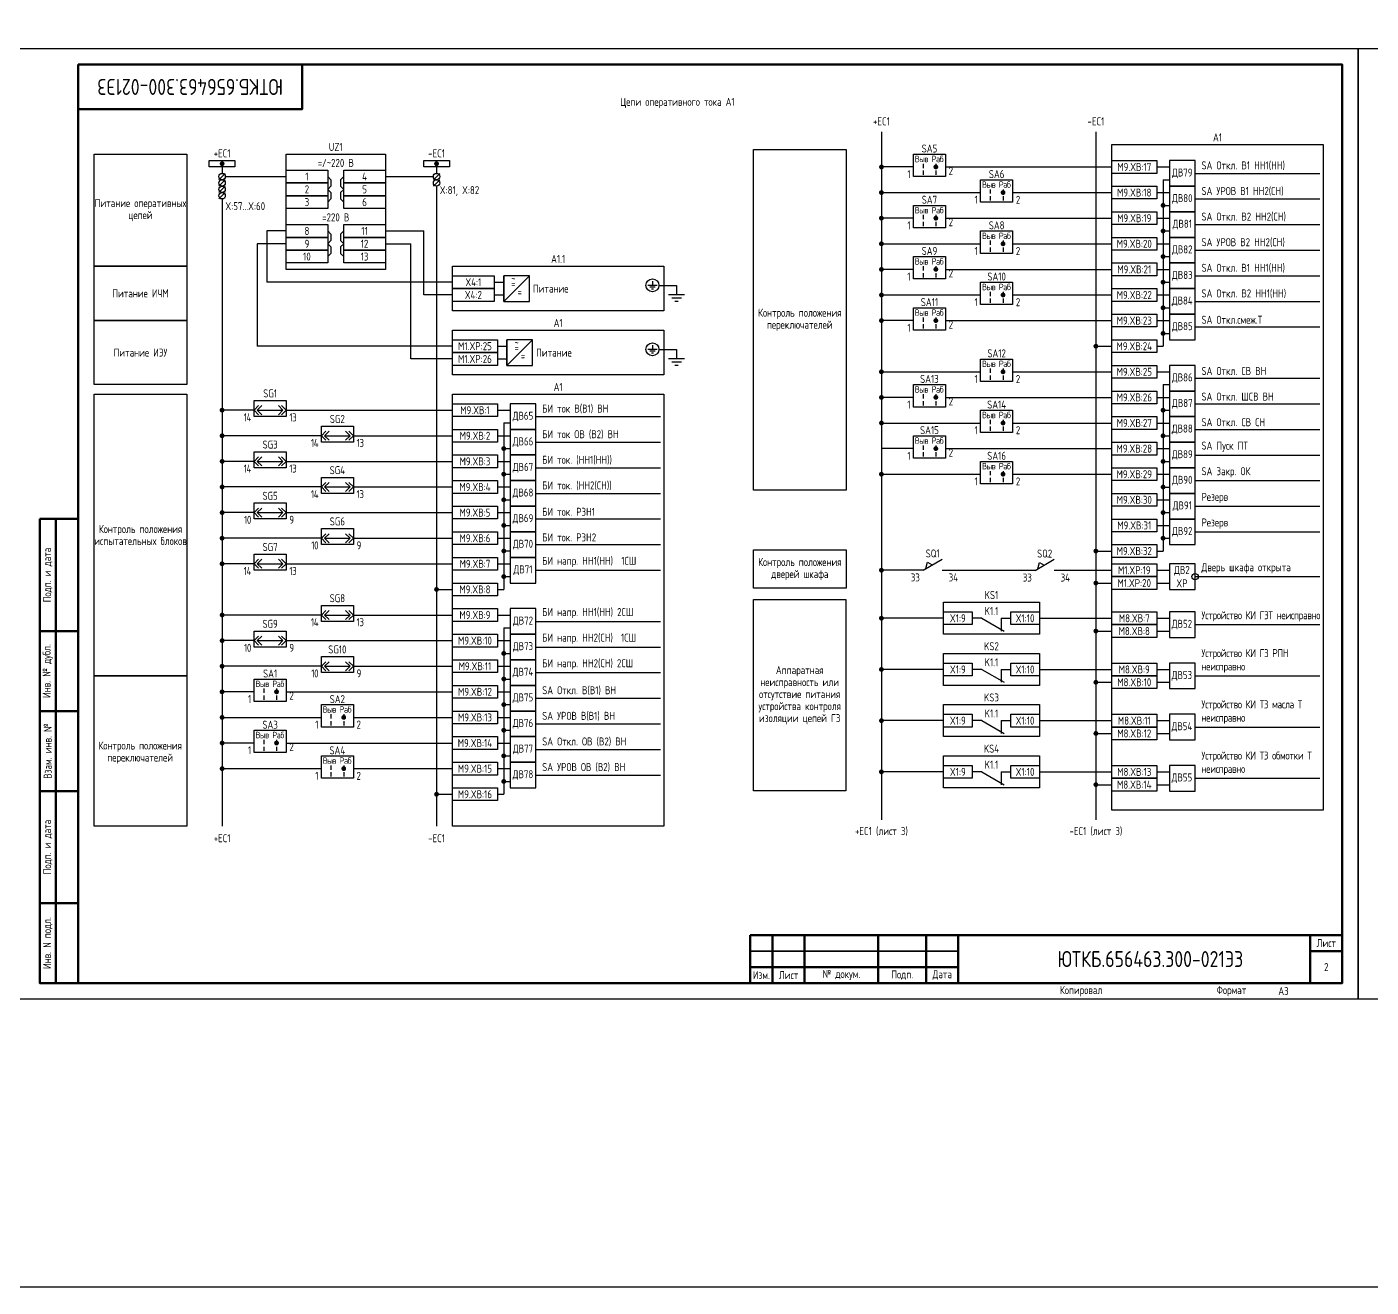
# Model space of a CAD drawing. Header units: millimetres. Extents: x -1117 to 4405, y -90 to 586.
# Drawn here: x 424 to 844, y -90 to 303.8 of the extents above; entities that cross this region are included whole.
import ezdxf

# ---------------------------------------------------------------- set-up
doc = ezdxf.new("R2010")
doc.units = ezdxf.units.MM
doc.styles.add('Gost_type_A', font='GOST_0.TTF')

# ---------------------------------------------------------------- blocks, each defined once
blk = doc.blocks.new('POINT')
at = {"const_width": 0.75}
blk.add_lwpolyline([(-0.375, 0, 1), (0.375, 0, 1)], format="xyb", close=True, dxfattribs=at)
blk = doc.blocks.new('Формат_А3')
blk.add_lwpolyline([(-420, 297), (0, 297), (0, 0), (-420, 0)], close=True)
at = {"lineweight": 50}
blk.add_lwpolyline([(-400, 292), (-5, 292), (-5, 5), (-400, 5)], close=True, dxfattribs=at)
blk = doc.blocks.new('Шинка')
blk.add_lwpolyline([(-4, 1), (4, 1), (4, -1), (-4, -1)], close=True)
blk.add_blockref('POINT', (0, 0))
blk = doc.blocks.new('БИ_разъем')
for p, q in [((0, 0), (1.41, 1.41)), ((0, 0), (1.41, 1.41)), ((0, 0), (1.41, -1.41)), ((0, 0), (1.41, -1.41)), ((1, 0), (2.41, 1.41)), ((1, 0), (2.41, -1.41)), ((1, 0), (9, 0)), ((9, 0), (7.59, 1.41)), ((9, 0), (7.59, -1.41)), ((10, 0), (8.59, 1.41)), ((10, 0), (8.59, 1.41)), ((10, 0), (8.59, -1.41)), ((10, 0), (8.59, -1.41))]:
    blk.add_line(p, q)
blk = doc.blocks.new('Переключатель_положение')
for p, q in [((2, 1), (2, -0.34)), ((2, -1.14), (2, -2.49))]:
    blk.add_line(p, q)
blk = doc.blocks.new('Штамп угловой верхний')
at = {"lineweight": 50}
blk.add_lwpolyline([(0, 0), (70, 0), (70, -14), (0, -14)], close=True, dxfattribs=at)
blk = doc.blocks.new('Штамп левый нижний')
at = {"lineweight": 50}
for points in [[(-12, 145), (-7, 145), (-7, 110), (-12, 110)], [(-7, 145), (0, 145), (0, 110), (-7, 110)], [(-12, 110), (-7, 110), (-7, 85), (-12, 85)], [(-7, 110), (0, 110), (0, 85), (-7, 85)], [(-12, 85), (-7, 85), (-7, 60), (-12, 60)], [(-7, 85), (0, 85), (0, 60), (-7, 60)], [(-12, 60), (-7, 60), (-7, 25), (-12, 25)], [(-7, 60), (0, 60), (0, 25), (-7, 25)], [(-12, 25), (-7, 25), (-7, 0), (-12, 0)], [(-7, 25), (0, 25), (0, 0), (-7, 0)]]:
    blk.add_lwpolyline(points, close=True, dxfattribs=at)
at = {"char_height": 2.5, "attachment_point": 5, "rotation": 90, "style": 'Gost_type_A'}
for s, insert, width in [('Подп. и дата', (-9.5, 127.5), 35), ('Инв. № дубл.', (-9.5, 97.5), 25), ('Взам. инв. №', (-9.5, 72.5), 25), ('Подп. и дата', (-9.5, 42.5), 35), ('Инв. N подл.', (-9.5, 12.5), 25)]:
    blk.add_mtext(s, dxfattribs=dict(at, insert=insert, width=width))
blk = doc.blocks.new('Штамп малый нижний')
at = {"lineweight": 50}
for points in [[(-185, 15), (-178, 15), (-178, 5), (-185, 5)], [(-178, 15), (-168, 15), (-168, 5), (-178, 5)], [(-168, 15), (-145, 15), (-145, 5), (-168, 5)], [(-145, 15), (-130, 15), (-130, 5), (-145, 5)], [(-130, 15), (-120, 15), (-120, 5), (-130, 5)], [(-120, 15), (-10, 15), (-10, 0), (-120, 0)], [(-10, 15), (0, 15), (0, 10), (-10, 10)], [(-10, 10), (0, 10), (0, 0), (-10, 0)], [(-185, 5), (-178, 5), (-178, 0), (-185, 0)], [(-178, 5), (-168, 5), (-168, 0), (-178, 0)], [(-168, 5), (-145, 5), (-145, 0), (-168, 0)], [(-145, 5), (-130, 5), (-130, 0), (-145, 0)], [(-130, 5), (-120, 5), (-120, 0), (-130, 0)]]:
    blk.add_lwpolyline(points, close=True, dxfattribs=at)
for points in [[(-185, 15), (-178, 15), (-178, 10), (-185, 10)], [(-178, 15), (-168, 15), (-168, 10), (-178, 10)], [(-168, 15), (-145, 15), (-145, 10), (-168, 10)], [(-145, 15), (-130, 15), (-130, 10), (-145, 10)], [(-130, 15), (-120, 15), (-120, 10), (-130, 10)], [(-185, 10), (-178, 10), (-178, 5), (-185, 5)], [(-178, 10), (-168, 10), (-168, 5), (-178, 5)], [(-168, 10), (-145, 10), (-145, 5), (-168, 5)], [(-145, 10), (-130, 10), (-130, 5), (-145, 5)], [(-130, 10), (-120, 10), (-120, 5), (-130, 5)]]:
    blk.add_lwpolyline(points, close=True)
at = {"char_height": 2.5, "style": 'Gost_type_A'}
for s, insert, width, attachment_point in [('Лист', (-5, 12.5), 10, 5), ('Изм.', (-181.5, 2.5), 7, 5), ('Лист', (-173, 2.5), 10, 5), ('№ докум.', (-156.5, 2.5), 23, 5), ('Подп.', (-137.5, 2.5), 15, 5), ('Дата', (-125, 2.5), 10, 5), ('Копировал', (-75, -2.53), 13.1202, 6), ('Формат', (-30, -2.53), 13.1202, 6)]:
    blk.add_mtext(s, dxfattribs=dict(at, insert=insert, width=width, attachment_point=attachment_point))

msp = doc.modelspace()

# ---------------------------------------------------------------- linework, layer by layer
for p, q in [((691, 271), (691, 56)), ((758, 271), (758, 56)), ((485, 261), (485, 258)), ((552, 261), (552, 258)), ((486, 258), (484, 256)), ((486.01, 257), (505, 257)), ((536, 257), (551, 257)), ((553, 258), (551, 256)), ((701, 259.99), (691, 259.99)), ((711, 259.99), (763, 259.99)), ((777, 259.99), (781, 259.99)), ((789, 257.99), (828, 257.99)), ((486, 256), (484, 254)), ((486, 254), (484, 252)), ((486, 252), (484, 250)), ((553, 256), (551, 254)), ((552, 254), (552, 54)), ((779, 255.99), (781, 255.99)), ((779, 255.99), (779, 203.99)), ((485, 250), (485, 54)), ((691, 251.99), (722, 251.99)), ((732, 251.99), (763, 251.99)), ((777, 251.99), (781, 251.99)), ((779, 247.99), (781, 247.99)), ((789, 249.99), (828, 249.99)), ((701, 243.99), (691, 243.99)), ((711, 243.99), (763, 243.99)), ((777, 243.99), (781, 243.99)), ((505, 240), (499, 240)), ((499, 240), (499, 224)), ((536, 240), (548, 240)), ((548, 220), (548, 240)), ((779, 239.99), (781, 239.99)), ((789, 241.99), (828, 241.99)), ((496, 236), (496, 204)), ((505, 236), (496, 236)), ((536, 236), (544, 236)), ((544, 200), (544, 236)), ((691, 235.99), (722, 235.99)), ((732, 235.99), (763, 235.99)), ((777, 235.99), (781, 235.99)), ((779, 231.99), (781, 231.99)), ((789, 233.99), (828, 233.99)), ((701, 227.99), (691, 227.99)), ((711, 227.99), (763, 227.99)), ((777, 227.99), (781, 227.99)), ((557, 224), (499, 224)), ((573, 218), (573, 226)), ((573, 218), (581, 226)), ((621.48, 223), (627, 223)), ((779, 223.99), (781, 223.99)), ((789, 225.99), (828, 225.99)), ((557, 220), (548, 220)), ((691, 219.99), (722, 219.99)), ((732, 219.99), (763, 219.99)), ((777, 219.99), (781, 219.99)), ((779, 215.99), (781, 215.99)), ((789, 217.99), (828, 217.99)), ((701, 211.99), (691, 211.99)), ((711, 211.99), (763, 211.99)), ((777, 211.99), (781, 211.99)), ((574, 198), (574, 206)), ((574, 198), (582, 206)), ((779, 207.99), (781, 207.99)), ((789, 209.99), (828, 209.99)), ((557, 204), (496, 204)), ((621.48, 203), (627, 203)), ((758, 203.99), (763, 203.99)), ((758, 203.99), (763, 203.99)), ((777, 203.99), (779, 203.99)), ((557, 200), (544, 200)), ((691, 195.99), (722, 195.99)), ((732, 195.99), (763, 195.99)), ((777, 195.99), (781, 195.99)), ((789, 193.99), (828, 193.99)), ((779, 191.99), (781, 191.99)), ((779, 191.99), (779, 139.99)), ((701, 187.99), (691, 187.99)), ((711, 187.99), (763, 187.99)), ((777, 187.99), (781, 187.99)), ((789, 185.99), (828, 185.99)), ((495, 184), (485, 184)), ((505, 184), (557, 184)), ((571, 184), (575, 184)), ((583, 182), (622, 182)), ((779, 183.99), (781, 183.99)), ((573, 180), (575, 180)), ((573, 180), (573, 128)), ((691, 179.99), (722, 179.99)), ((732, 179.99), (763, 179.99)), ((777, 179.99), (781, 179.99)), ((789, 177.99), (828, 177.99)), ((516, 176), (485, 176)), ((526, 176), (557, 176)), ((571, 176), (575, 176)), ((583, 174), (622, 174)), ((779, 175.99), (781, 175.99)), ((571, 168), (575, 168)), ((573, 172), (575, 172)), ((701, 171.99), (691, 171.99)), ((711, 171.99), (763, 171.99)), ((777, 171.99), (781, 171.99)), ((789, 169.99), (828, 169.99)), ((495, 168), (485, 168)), ((505, 168), (557, 168)), ((573, 164), (575, 164)), ((583, 166), (622, 166)), ((691, 163.99), (722, 163.99)), ((732, 163.99), (763, 163.99)), ((777, 163.99), (781, 163.99)), ((779, 167.99), (781, 167.99)), ((516, 160), (485, 160)), ((526, 160), (557, 160)), ((571, 160), (575, 160)), ((779, 159.99), (781, 159.99)), ((789, 161.99), (828, 161.99)), ((573, 156), (575, 156)), ((583, 158), (622, 158)), ((777, 155.99), (781, 155.99)), ((495, 152), (485, 152)), ((505, 152), (557, 152)), ((571, 152), (575, 152)), ((779, 151.99), (781, 151.99)), ((789, 153.99), (828, 153.99)), ((573, 148), (575, 148)), ((583, 150), (622, 150)), ((777, 147.99), (781, 147.99)), ((516, 144), (485, 144)), ((526, 144), (557, 144)), ((571, 144), (575, 144)), ((779, 143.99), (781, 143.99)), ((789, 145.99), (828, 145.99)), ((573, 140), (575, 140)), ((583, 142), (622, 142)), ((758, 139.99), (763, 139.99)), ((758, 139.99), (763, 139.99)), ((777, 139.99), (779, 139.99)), ((495, 136), (485, 136)), ((505, 136), (557, 136)), ((571, 136), (575, 136)), ((704, 133.99), (710, 137.45)), ((704.86, 134.49), (705.43, 136.48)), ((705.43, 136.48), (706.87, 135.65)), ((739, 133.95), (745, 137.41)), ((739.86, 134.45), (740.43, 136.43)), ((740.43, 136.43), (741.87, 135.6)), ((573, 132), (575, 132)), ((583, 134), (622, 134)), ((704, 133.99), (691, 133.99)), ((739, 133.95), (710, 133.95)), ((745, 133.99), (763, 133.99)), ((777, 133.99), (781, 133.99)), ((789, 131.99), (828, 131.99)), ((552, 128), (557, 128)), ((571, 128), (573, 128)), ((758, 129.99), (763, 129.99)), ((758, 129.99), (763, 129.99)), ((777, 129.99), (781, 129.99)), ((516, 120), (485, 120)), ((526, 120), (557, 120)), ((571, 120), (575, 120)), ((583, 118), (622, 118)), ((710.38, 118.99), (691, 118.99)), ((722.38, 118.99), (719.38, 118.99)), ((722.38, 118.99), (729.3, 114.99)), ((728.38, 118.99), (728.38, 114.99)), ((728.38, 118.99), (731.38, 118.99)), ((740.37, 118.99), (763, 118.99)), ((777, 118.99), (781, 118.99)), ((573, 116), (575, 116)), ((573, 116), (573, 64)), ((758, 114.99), (763, 114.99)), ((758, 114.99), (763, 114.99)), ((777, 114.99), (781, 114.99)), ((789, 116.99), (828, 116.99)), ((495, 112), (485, 112)), ((505, 112), (557, 112)), ((571, 112), (575, 112)), ((583, 110), (622, 110)), ((573, 108), (575, 108)), ((516, 104), (485, 104)), ((526, 104), (557, 104)), ((571, 104), (575, 104)), ((583, 102), (622, 102)), ((710.38, 102.99), (691, 102.99)), ((722.38, 102.99), (719.38, 102.99)), ((722.38, 102.99), (729.3, 98.99)), ((728.38, 102.99), (728.38, 98.99)), ((728.38, 102.99), (731.38, 102.99)), ((740.37, 102.99), (763, 102.99)), ((777, 102.99), (781, 102.99)), ((789, 100.99), (828, 100.99)), ((573, 100), (575, 100)), ((758, 98.99), (763, 98.99)), ((758, 98.99), (763, 98.99)), ((777, 98.99), (781, 98.99)), ((495, 96), (485, 96)), ((505, 96), (557, 96)), ((571, 96), (575, 96)), ((583, 94), (622, 94)), ((573, 92), (575, 92)), ((485, 88), (516, 88)), ((526, 88), (557, 88)), ((571, 88), (575, 88)), ((583, 86), (622, 86)), ((710.38, 86.99), (691, 86.99)), ((722.38, 86.99), (719.38, 86.99)), ((722.38, 86.99), (729.3, 82.99)), ((728.38, 86.99), (728.38, 82.99)), ((728.38, 86.99), (731.38, 86.99)), ((740.37, 86.99), (763, 86.99)), ((777, 86.99), (781, 86.99)), ((789, 84.99), (828, 84.99)), ((495, 80), (485, 80)), ((505, 80), (557, 80)), ((571, 80), (575, 80)), ((573, 84), (575, 84)), ((758, 82.99), (763, 82.99)), ((777, 82.99), (781, 82.99)), ((573, 76), (575, 76)), ((583, 78), (622, 78)), ((485, 72), (516, 72)), ((526, 72), (557, 72)), ((571, 72), (575, 72)), ((573, 68), (575, 68)), ((583, 70), (622, 70)), ((710.38, 70.99), (691, 70.99)), ((722.38, 70.99), (719.38, 70.99)), ((722.38, 70.99), (729.3, 66.99)), ((728.38, 70.99), (728.38, 66.99)), ((728.38, 70.99), (731.38, 70.99)), ((740.37, 70.99), (763, 70.99)), ((777, 70.99), (781, 70.99)), ((789, 68.99), (828, 68.99)), ((552, 64), (557, 64)), ((552, 64), (557, 64)), ((571, 64), (573, 64)), ((758, 66.99), (763, 66.99)), ((777, 66.99), (781, 66.99))]:
    msp.add_line(p, q)
at = {"ltscale": 4}
for p, q in [((570, 224), (573, 224)), ((570, 220), (573, 220)), ((571, 204), (574, 204)), ((571, 200), (574, 200))]:
    msp.add_line(p, q, dxfattribs=at)
at = {"ltscale": 4.32}
for p, q in [((620.89, 223), (618.04, 223)), ((619.46, 224.28), (619.46, 223)), ((627, 223), (627, 220)), ((620.32, 222.43), (618.61, 222.43)), ((619.75, 221.86), (619.18, 221.86)), ((629.5, 220), (624.5, 220)), ((628.5, 219), (625.5, 219)), ((627.5, 218), (626.5, 218)), ((620.89, 203), (618.04, 203)), ((620.32, 202.43), (618.61, 202.43)), ((619.75, 201.86), (619.18, 201.86)), ((619.46, 204.28), (619.46, 203)), ((627, 203), (627, 200)), ((629.5, 200), (624.5, 200)), ((628.5, 199), (625.5, 199)), ((627.5, 198), (626.5, 198))]:
    msp.add_line(p, q, dxfattribs=at)
for points in [[(-1117.42, 586), (4404.54, 586), (4404.54, -90), (-1117.42, -90)], [(679.97, 158.99), (651, 158.99), (651, 265.49), (679.97, 265.49)], [(763, 266.99), (829, 266.99), (829, 58.99), (763, 58.99)], [(473.98, 229), (445, 229), (445, 264), (473.98, 264)], [(505, 264), (536, 264), (536, 228), (505, 228)], [(701, 263.99), (711, 263.99), (711, 256.99), (701, 256.99)], [(763, 261.99), (777, 261.99), (777, 257.99), (763, 257.99)], [(505, 259), (518, 259), (518, 255), (505, 255)], [(523, 259), (536, 259), (536, 255), (523, 255)], [(505, 255), (518, 255), (518, 251), (505, 251)], [(523, 255), (536, 255), (536, 251), (523, 251)], [(722, 255.99), (732, 255.99), (732, 248.99), (722, 248.99)], [(763, 253.99), (777, 253.99), (777, 249.99), (763, 249.99)], [(505, 251), (518, 251), (518, 247), (505, 247)], [(523, 251), (536, 251), (536, 247), (523, 247)], [(701, 247.99), (711, 247.99), (711, 240.99), (701, 240.99)], [(763, 245.99), (777, 245.99), (777, 241.99), (763, 241.99)], [(505, 242), (518, 242), (518, 238), (505, 238)], [(523, 242), (536, 242), (536, 238), (523, 238)], [(722, 239.99), (732, 239.99), (732, 232.99), (722, 232.99)], [(505, 238), (518, 238), (518, 234), (505, 234)], [(523, 238), (536, 238), (536, 234), (523, 234)], [(763, 237.99), (777, 237.99), (777, 233.99), (763, 233.99)], [(505, 234), (518, 234), (518, 230), (505, 230)], [(523, 234), (536, 234), (536, 230), (523, 230)], [(701, 231.99), (711, 231.99), (711, 224.99), (701, 224.99)], [(473.98, 212), (445, 212), (445, 229), (473.98, 229)], [(557, 229), (623, 229), (623, 215), (557, 215)], [(763, 229.99), (777, 229.99), (777, 225.99), (763, 225.99)], [(557, 226), (570, 226), (570, 222), (557, 222)], [(722, 223.99), (732, 223.99), (732, 216.99), (722, 216.99)], [(557, 222), (570, 222), (570, 218), (557, 218)], [(763, 221.99), (777, 221.99), (777, 217.99), (763, 217.99)], [(701, 215.99), (711, 215.99), (711, 208.99), (701, 208.99)], [(473.99, 192), (445, 192), (445, 212), (473.99, 212)], [(763, 213.99), (777, 213.99), (777, 209.99), (763, 209.99)], [(557, 209), (623, 209), (623, 195), (557, 195)], [(557, 206), (571, 206), (571, 202), (557, 202)], [(763, 205.99), (777, 205.99), (777, 201.99), (763, 201.99)], [(557, 202), (571, 202), (571, 198), (557, 198)], [(722, 199.99), (732, 199.99), (732, 192.99), (722, 192.99)], [(763, 197.99), (777, 197.99), (777, 193.99), (763, 193.99)], [(474, 101), (445, 101), (445, 189), (474, 189)], [(701, 191.99), (711, 191.99), (711, 184.99), (701, 184.99)], [(763, 189.99), (777, 189.99), (777, 185.99), (763, 185.99)], [(495, 187), (505, 187), (505, 182), (495, 182)], [(557, 189), (623, 189), (623, 54), (557, 54)], [(557, 186), (571, 186), (571, 182), (557, 182)], [(722, 183.99), (732, 183.99), (732, 176.99), (722, 176.99)], [(763, 181.99), (777, 181.99), (777, 177.99), (763, 177.99)], [(516, 179), (526, 179), (526, 174), (516, 174)], [(557, 178), (571, 178), (571, 174), (557, 174)], [(701, 175.99), (711, 175.99), (711, 168.99), (701, 168.99)], [(763, 173.99), (777, 173.99), (777, 169.99), (763, 169.99)], [(495, 171), (505, 171), (505, 166), (495, 166)], [(557, 170), (571, 170), (571, 166), (557, 166)], [(722, 167.99), (732, 167.99), (732, 160.99), (722, 160.99)], [(763, 165.99), (777, 165.99), (777, 161.99), (763, 161.99)], [(516, 163), (526, 163), (526, 158), (516, 158)], [(557, 162), (571, 162), (571, 158), (557, 158)], [(763, 157.99), (777, 157.99), (777, 153.99), (763, 153.99)], [(495, 155), (505, 155), (505, 150), (495, 150)], [(557, 154), (571, 154), (571, 150), (557, 150)], [(763, 149.99), (777, 149.99), (777, 145.99), (763, 145.99)], [(516, 147), (526, 147), (526, 142), (516, 142)], [(557, 146), (571, 146), (571, 142), (557, 142)], [(495, 139), (505, 139), (505, 134), (495, 134)], [(679.97, 128.35), (651, 128.35), (651, 140.35), (679.97, 140.35)], [(763, 141.99), (777, 141.99), (777, 137.99), (763, 137.99)], [(557, 138), (571, 138), (571, 134), (557, 134)], [(763, 135.99), (777, 135.99), (777, 131.99), (763, 131.99)], [(763, 135.99), (777, 135.99), (777, 131.99), (763, 131.99)], [(763, 131.99), (777, 131.99), (777, 127.99), (763, 127.99)], [(557, 130), (571, 130), (571, 126), (557, 126)], [(516, 123), (526, 123), (526, 118), (516, 118)], [(557, 122), (571, 122), (571, 118), (557, 118)], [(679.92, 65.09), (651, 65.09), (651, 124.81), (679.92, 124.81)], [(710.38, 123.99), (740.37, 123.99), (740.37, 113.99), (710.38, 113.99)], [(710.38, 120.99), (719.37, 120.99), (719.37, 116.99), (710.38, 116.99)], [(731.38, 120.99), (740.37, 120.99), (740.37, 116.99), (731.38, 116.99)], [(763, 120.99), (777, 120.99), (777, 116.99), (763, 116.99)], [(495, 115), (505, 115), (505, 110), (495, 110)], [(557, 114), (571, 114), (571, 110), (557, 110)], [(763, 116.99), (777, 116.99), (777, 112.99), (763, 112.99)], [(516, 107), (526, 107), (526, 102), (516, 102)], [(557, 106), (571, 106), (571, 102), (557, 102)], [(710.38, 107.99), (740.37, 107.99), (740.37, 97.99), (710.38, 97.99)], [(473.97, 54), (445, 54), (445, 101), (473.97, 101)], [(710.38, 104.99), (719.37, 104.99), (719.37, 100.99), (710.38, 100.99)], [(731.38, 104.99), (740.37, 104.99), (740.37, 100.99), (731.38, 100.99)], [(763, 104.99), (777, 104.99), (777, 100.99), (763, 100.99)], [(763, 100.99), (777, 100.99), (777, 96.99), (763, 96.99)], [(495, 100), (505, 100), (505, 93), (495, 93)], [(557, 98), (571, 98), (571, 94), (557, 94)], [(516, 92), (526, 92), (526, 85), (516, 85)], [(557, 90), (571, 90), (571, 86), (557, 86)], [(710.38, 91.99), (740.37, 91.99), (740.37, 81.99), (710.38, 81.99)], [(710.38, 88.99), (719.37, 88.99), (719.37, 84.99), (710.38, 84.99)], [(731.38, 88.99), (740.37, 88.99), (740.37, 84.99), (731.38, 84.99)], [(763, 88.99), (777, 88.99), (777, 84.99), (763, 84.99)], [(763, 84.99), (777, 84.99), (777, 80.99), (763, 80.99)], [(495, 84), (505, 84), (505, 77), (495, 77)], [(557, 82), (571, 82), (571, 78), (557, 78)], [(516, 76), (526, 76), (526, 69), (516, 69)], [(710.38, 75.99), (740.37, 75.99), (740.37, 65.99), (710.38, 65.99)], [(557, 74), (571, 74), (571, 70), (557, 70)], [(710.38, 72.99), (719.37, 72.99), (719.37, 68.99), (710.38, 68.99)], [(731.38, 72.99), (740.37, 72.99), (740.37, 68.99), (731.38, 68.99)], [(763, 72.99), (777, 72.99), (777, 68.99), (763, 68.99)], [(763, 68.99), (777, 68.99), (777, 64.99), (763, 64.99)], [(557, 66), (571, 66), (571, 62), (557, 62)]]:
    msp.add_lwpolyline(points, close=True)
at = {"ltscale": 4}
for points in [[(781, 253.99), (789, 253.99), (789, 261.99), (781, 261.99)], [(781, 245.99), (789, 245.99), (789, 253.99), (781, 253.99)], [(781, 237.99), (789, 237.99), (789, 245.99), (781, 245.99)], [(781, 229.99), (789, 229.99), (789, 237.99), (781, 237.99)], [(781, 221.99), (789, 221.99), (789, 229.99), (781, 229.99)], [(573, 218), (581, 218), (581, 226), (573, 226)], [(781, 213.99), (789, 213.99), (789, 221.99), (781, 221.99)], [(781, 205.99), (789, 205.99), (789, 213.99), (781, 213.99)], [(574, 198), (582, 198), (582, 206), (574, 206)], [(781, 189.99), (789, 189.99), (789, 197.99), (781, 197.99)], [(781, 181.99), (789, 181.99), (789, 189.99), (781, 189.99)], [(575, 178), (583, 178), (583, 186), (575, 186)], [(781, 173.99), (789, 173.99), (789, 181.99), (781, 181.99)], [(575, 170), (583, 170), (583, 178), (575, 178)], [(781, 165.99), (789, 165.99), (789, 173.99), (781, 173.99)], [(575, 162), (583, 162), (583, 170), (575, 170)], [(781, 157.99), (789, 157.99), (789, 165.99), (781, 165.99)], [(575, 154), (583, 154), (583, 162), (575, 162)], [(781, 149.99), (789, 149.99), (789, 157.99), (781, 157.99)], [(575, 146), (583, 146), (583, 154), (575, 154)], [(781, 141.99), (789, 141.99), (789, 149.99), (781, 149.99)], [(575, 138), (583, 138), (583, 146), (575, 146)], [(575, 130), (583, 130), (583, 138), (575, 138)], [(781, 127.99), (789, 127.99), (789, 135.99), (781, 135.99)], [(575, 114), (583, 114), (583, 122), (575, 122)], [(781, 112.99), (789, 112.99), (789, 120.99), (781, 120.99)], [(575, 106), (583, 106), (583, 114), (575, 114)], [(575, 98), (583, 98), (583, 106), (575, 106)], [(781, 96.99), (789, 96.99), (789, 104.99), (781, 104.99)], [(575, 90), (583, 90), (583, 98), (575, 98)], [(575, 82), (583, 82), (583, 90), (575, 90)], [(781, 80.99), (789, 80.99), (789, 88.99), (781, 88.99)], [(575, 74), (583, 74), (583, 82), (575, 82)], [(575, 66), (583, 66), (583, 74), (575, 74)], [(781, 64.99), (789, 64.99), (789, 72.99), (781, 72.99)]]:
    msp.add_lwpolyline(points, close=True, dxfattribs=at)
for points in [[(518, 257), (519, 256), (519, 254), (518, 253)], [(523, 257), (522, 256), (522, 254), (523, 253)], [(518, 253), (519, 252), (519, 250), (518, 249)], [(523, 253), (522, 252), (522, 250), (523, 249)], [(518, 240), (519, 239), (519, 237), (518, 236)], [(523, 240), (522, 239), (522, 237), (523, 236)], [(518, 236), (519, 235), (519, 233), (518, 232)], [(523, 236), (522, 235), (522, 233), (523, 232)]]:
    msp.add_lwpolyline(points)
for centre, radius in [((485, 257), 1), ((552, 257), 1), ((485, 255), 1), ((485, 253), 1), ((485, 251), 1), ((552, 255), 1), ((619.46, 223), 2.02), ((619.46, 203), 2.02), ((789, 131.99), 1)]:
    msp.add_circle(centre, radius)

# ---------------------------------------------------------------- block references
at = {"color": 1}
for name, p in [('Формат_А3', (840, 0)), ('Формат_А3', (1260, 0)), ('Штамп левый нижний', (440, 5)), ('Штамп малый нижний', (835, 5))]:
    msp.add_blockref(name, p, dxfattribs=at)
for name, p in [('Штамп угловой верхний', (440, 292)), ('Шинка', (485, 261)), ('Шинка', (552, 261)), ('POINT', (691, 259.99)), ('Переключатель_положение', (702, 259.99)), ('POINT', (708, 259.99)), ('Переключатель_положение', (706, 259.99)), ('POINT', (691, 251.99)), ('Переключатель_положение', (723, 251.99)), ('POINT', (729, 251.99)), ('Переключатель_положение', (727, 251.99)), ('POINT', (779, 247.99)), ('POINT', (691, 243.99)), ('Переключатель_положение', (702, 243.99)), ('POINT', (708, 243.99)), ('Переключатель_положение', (706, 243.99)), ('POINT', (779, 239.99)), ('POINT', (691, 235.99)), ('Переключатель_положение', (723, 235.99)), ('POINT', (729, 235.99)), ('Переключатель_положение', (727, 235.99)), ('POINT', (779, 231.99)), ('POINT', (691, 227.99)), ('Переключатель_положение', (702, 227.99)), ('POINT', (708, 227.99)), ('Переключатель_положение', (706, 227.99)), ('POINT', (779, 223.99)), ('POINT', (691, 219.99)), ('Переключатель_положение', (723, 219.99)), ('POINT', (729, 219.99)), ('Переключатель_положение', (727, 219.99)), ('POINT', (779, 215.99)), ('POINT', (691, 211.99)), ('Переключатель_положение', (702, 211.99)), ('POINT', (708, 211.99)), ('Переключатель_положение', (706, 211.99)), ('POINT', (779, 207.99)), ('POINT', (758, 203.99)), ('POINT', (758, 203.99)), ('POINT', (691, 195.99)), ('Переключатель_положение', (723, 195.99)), ('POINT', (729, 195.99)), ('Переключатель_положение', (727, 195.99)), ('БИ_разъем', (495, 184)), ('POINT', (691, 187.99)), ('Переключатель_положение', (702, 187.99)), ('POINT', (708, 187.99)), ('Переключатель_положение', (706, 187.99)), ('POINT', (485, 184)), ('POINT', (691, 179.99)), ('Переключатель_положение', (723, 179.99)), ('POINT', (729, 179.99)), ('Переключатель_положение', (727, 179.99)), ('POINT', (779, 183.99)), ('POINT', (485, 176)), ('БИ_разъем', (516, 176)), ('POINT', (779, 175.99)), ('POINT', (573, 172)), ('Переключатель_положение', (702, 171.99)), ('POINT', (708, 171.99)), ('Переключатель_положение', (706, 171.99)), ('POINT', (485, 168)), ('БИ_разъем', (495, 168)), ('POINT', (779, 167.99)), ('POINT', (573, 164)), ('POINT', (691, 163.99)), ('Переключатель_положение', (723, 163.99)), ('POINT', (729, 163.99)), ('Переключатель_положение', (727, 163.99)), ('POINT', (485, 160)), ('БИ_разъем', (516, 160)), ('POINT', (779, 159.99)), ('POINT', (573, 156)), ('POINT', (485, 152)), ('БИ_разъем', (495, 152)), ('POINT', (779, 151.99)), ('POINT', (573, 148)), ('POINT', (485, 144)), ('БИ_разъем', (516, 144)), ('POINT', (779, 143.99)), ('POINT', (573, 140)), ('POINT', (758, 139.99)), ('POINT', (758, 139.99)), ('POINT', (485, 136)), ('БИ_разъем', (495, 136)), ('POINT', (691, 133.99)), ('POINT', (573, 132)), ('POINT', (758, 129.99)), ('POINT', (758, 129.99)), ('POINT', (552, 128)), ('POINT', (485, 120)), ('БИ_разъем', (516, 120)), ('POINT', (691, 118.99)), ('БИ_разъем', (495, 112)), ('POINT', (758, 114.99)), ('POINT', (758, 114.99)), ('POINT', (485, 112)), ('БИ_разъем', (516, 104)), ('POINT', (573, 108)), ('POINT', (485, 104)), ('POINT', (691, 102.99)), ('POINT', (485, 96)), ('Переключатель_положение', (496, 96)), ('POINT', (502, 96)), ('Переключатель_положение', (500, 96)), ('POINT', (573, 100)), ('POINT', (758, 98.99)), ('POINT', (758, 98.99)), ('POINT', (573, 92)), ('POINT', (485, 88)), ('Переключатель_положение', (517, 88)), ('POINT', (523, 88)), ('Переключатель_положение', (521, 88)), ('POINT', (573, 84)), ('POINT', (691, 86.99)), ('POINT', (485, 80)), ('Переключатель_положение', (496, 80)), ('POINT', (502, 80)), ('Переключатель_положение', (500, 80)), ('POINT', (758, 82.99)), ('POINT', (758, 82.99)), ('POINT', (573, 76)), ('POINT', (485, 72)), ('Переключатель_положение', (517, 72)), ('POINT', (523, 72)), ('Переключатель_положение', (521, 72)), ('POINT', (691, 70.99)), ('POINT', (573, 68)), ('POINT', (758, 66.99)), ('POINT', (758, 66.99)), ('POINT', (552, 64)), ('POINT', (552, 64))]:
    msp.add_blockref(name, p)

# ---------------------------------------------------------------- texts
at = {"insert": (475, 285), "char_height": 5, "width": 70, "attachment_point": 5, "rotation": 180, "style": 'Gost_type_A'}
msp.add_mtext('ЮТКБ.656463.300-021Э3', dxfattribs=at)
at = {"char_height": 2.5, "line_spacing_factor": 0.9, "style": 'Gost_type_A'}
for s, insert, width, attachment_point in [('Цепи оперативного тока А1', (627.25, 280), 197.5, 5), ('A1', (796, 267.99), 66, 8), ('UZ1', (520.5, 265), 31, 8), ('=/~220 В', (520.5, 260), 31, 8), ('X:81, X:82', (553, 254), 16, 1), ('Питание оперативных цепей', (459.49, 246.5), 28.9833, 5), ('X:57...X:60', (486, 249), 16, 1), ('=220 В', (520.5, 243), 31, 8), ('A1.1', (590, 230), 66, 8), ('Питание ИЧМ', (459.49, 220.5), 28.9833, 5), ('Контроль положения\\Pпереключателей', (665.49, 212.24), 28.9737, 5), ('A1', (590, 210), 66, 8), ('Питание ИЭУ', (459.5, 202), 28.9936, 5), ('SG1', (500, 188), 10, 8), ('A1', (590, 190), 66, 8), ('{\\T0.9;14}', (494, 183), 5, 3), ('{\\T0.9;13}', (506, 183), 5, 1), ('SG2', (521, 180), 10, 8), ('SG3', (500, 172), 10, 8), ('{\\T0.9;14}', (515, 175), 5, 3), ('{\\T0.9;13}', (527, 175), 5, 1), ('{\\T0.9;14}', (494, 167), 5, 3), ('{\\T0.9;13}', (506, 167), 5, 1), ('SG4', (521, 164), 10, 8), ('SG5', (500, 156), 10, 8), ('{\\T0.9;14}', (515, 159), 5, 3), ('{\\T0.9;13}', (527, 159), 5, 1), ('Контроль положения\\Pиспытательных блоков', (459.5, 145), 28.996, 5), ('{\\T0.9;10}', (494, 151), 5, 3), ('{\\T0.9;9}', (506, 151), 5, 1), ('SG6', (521, 148), 10, 8), ('{\\T0.9;10}', (515, 143), 5, 3), ('{\\T0.9;9}', (527, 143), 5, 1), ('SG7', (500, 140), 10, 8), ('{\\T0.9;14}', (494, 135), 5, 3), ('{\\T0.9;13}', (506, 135), 5, 1), ('Контроль положения\\Pдверей шкафа', (665.5, 134.35), 29.0042, 5), ('SG8', (521, 124), 10, 8), ('KS1', (725.38, 124.99), 30, 8), ('K1.1', (725.38, 119.99), 12, 8), ('SG9', (500, 116), 10, 8), ('{\\T0.9;14}', (515, 119), 5, 3), ('{\\T0.9;13}', (527, 119), 5, 1), ('{\\T0.9;10}', (494, 111), 5, 3), ('{\\T0.9;9}', (506, 111), 5, 1), ('SG10', (521, 108), 10, 8), ('KS2', (725.38, 108.99), 30, 8), ('K1.1', (725.38, 103.99), 12, 8), ('{\\T0.9;10}', (515, 103), 5, 3), ('{\\T0.9;9}', (527, 103), 5, 1), ('Аппаратная неисправность или отсутствие питания устройства контроля изоляции цепей ГЗ', (665.46, 94.95), 28.9183, 5), ('KS3', (725.38, 92.99), 30, 8), ('K1.1', (725.38, 87.99), 12, 8), ('Контроль положения\\Pпереключателей', (459.39, 77), 28.7744, 5), ('KS4', (725.38, 76.99), 30, 8), ('K1.1', (725.38, 71.99), 12, 8)]:
    msp.add_mtext(s, dxfattribs=dict(at, insert=insert, width=width, attachment_point=attachment_point))
at = {"style": 'Gost_type_A'}
for s, insert, char_height, width, attachment_point in [('+EC1', (691, 273), 2.5, 18, 8), ('-EC1', (758, 273), 2.5, 20, 8), ('+EC1', (485, 263), 2.5, 10, 8), ('-EC1', (552, 263), 2.5, 10, 8), ('SA5', (706, 264.5), 2.5, 10, 8), ('{\\T0.9;Выв}', (703.5, 262.49), 2, 5, 5), ('{\\T0.9;Раб}', (708.5, 262.49), 2, 5, 5), ('M9.XВ:17', (770, 259.99), 2.5, 14, 5), ('SA Откл. В1 НН1(НН)', (791, 258.99), 2.5, 35.7119, 7), ('1', (511.5, 257), 2.5, 13, 5), ('4', (529.5, 257), 2.5, 13, 5), ('{\\T0.9;1}', (700, 258.99), 2.5, 5, 3), ('SA6', (727, 256.5), 2.5, 10, 8), ('ДВ79', (785, 257.99), 2.5, 7.9998, 5), ('2', (511.5, 253), 2.5, 13, 5), ('5', (529.5, 253), 2.5, 13, 5), ('{\\T0.9;Выв}', (724.5, 254.49), 2, 5, 5), ('{\\T0.9;Раб}', (729.5, 254.49), 2, 5, 5), ('M9.XВ:18', (770, 251.99), 2.5, 14, 5), ('SA УРОВ В1 НН2(СН)', (791, 250.99), 2.5, 41.1416, 7), ('3', (511.5, 249), 2.5, 13, 5), ('6', (529.5, 249), 2.5, 13, 5), ('SA7', (706, 248.5), 2.5, 10, 8), ('{\\T0.9;1}', (721, 250.99), 2.5, 5, 3), ('{\\T0.9;2}', (733, 250.99), 2.5, 5, 1), ('ДВ80', (785, 249.99), 2.5, 7.9998, 5), ('{\\T0.9;Выв}', (703.5, 246.49), 2, 5, 5), ('{\\T0.9;Раб}', (708.5, 246.49), 2, 5, 5), ('M9.XВ:19', (770, 243.99), 2.5, 14, 5), ('SA Откл. В2 НН2(СН)', (791, 242.99), 2.5, 27.8465, 7), ('8', (511.5, 240), 2.5, 13, 5), ('11', (529.5, 240), 2.5, 13, 5), ('{\\T0.9;1}', (700, 242.99), 2.5, 5, 3), ('{\\T0.9;Выв}', (724.5, 238.49), 2, 5, 5), ('SA8', (727, 240.5), 2.5, 10, 8), ('{\\T0.9;Раб}', (729.5, 238.49), 2, 5, 5), ('ДВ81', (785, 241.99), 2.5, 7.9998, 5), ('9', (511.5, 236), 2.5, 13, 5), ('12', (529.5, 236), 2.5, 13, 5), ('M9.XВ:20', (770, 235.99), 2.5, 14, 5), ('ДВ82', (785, 233.99), 2.5, 7.9998, 5), ('SA УРОВ В2 НН2(СН)', (791, 234.99), 2.5, 27.8465, 7), ('10', (511.5, 232), 2.5, 13, 5), ('13', (529.5, 232), 2.5, 13, 5), ('{\\T0.9;Выв}', (703.5, 230.49), 2, 5, 5), ('SA9', (706, 232.5), 2.5, 10, 8), ('{\\T0.9;Раб}', (708.5, 230.49), 2, 5, 5), ('{\\T0.9;1}', (721, 234.99), 2.5, 5, 3), ('{\\T0.9;2}', (733, 234.99), 2.5, 5, 1), ('{\\T0.9;1}', (700, 226.99), 2.5, 5, 3), ('SA10', (727, 224.5), 2.5, 10, 8), ('M9.XВ:21', (770, 227.99), 2.5, 14, 5), ('ДВ83', (785, 225.99), 2.5, 7.9998, 5), ('SA Откл. В1 НН1(НН)', (791, 226.99), 2.5, 33.4848, 7), ('X4:1', (563.5, 224), 2.5, 13, 5), ('~', (576, 225.03), 2.5, 2.7, 5), ('=', (576, 223.53), 2.5, 6, 5), ('Питание', (587.67, 221.99), 2.5, 11.3452, 5), ('{\\T0.9;Выв}', (724.5, 222.49), 2, 5, 5), ('{\\T0.9;Раб}', (729.5, 222.49), 2, 5, 5), ('X4:2', (563.5, 220), 2.5, 13, 5), ('=', (578, 221), 2.5, 6, 5), ('SA11', (706, 216.5), 2.5, 10, 8), ('{\\T0.9;1}', (721, 218.99), 2.5, 5, 3), ('{\\T0.9;2}', (733, 218.99), 2.5, 5, 1), ('M9.XВ:22', (770, 219.99), 2.5, 14, 5), ('ДВ84', (785, 217.99), 2.5, 7.9998, 5), ('SA Откл. В2 НН1(НН)', (791, 218.99), 2.5, 35.3544, 7), ('{\\T0.9;Выв}', (703.5, 214.49), 2, 5, 5), ('{\\T0.9;Раб}', (708.5, 214.49), 2, 5, 5), ('{\\T0.9;1}', (700, 210.99), 2.5, 5, 3), ('M9.XВ:23', (770, 211.99), 2.5, 14, 5), ('ДВ85', (785, 209.99), 2.5, 7.9998, 5), ('SA Откл.смеж.Т', (791, 210.99), 2.5, 27.8465, 7), ('M1.XP:25', (564, 204), 2.5, 13.9956, 5), ('~', (577, 205.03), 2.5, 2.7, 5), ('=', (577, 203.53), 2.5, 6, 5), ('Питание', (588.67, 201.99), 2.5, 11.3452, 5), ('SA12', (727, 200.5), 2.5, 10, 8), ('M9.XВ:24', (770, 203.99), 2.5, 14, 5), ('M1.XP:26', (564, 200), 2.5, 13.9956, 5), ('=', (579, 201), 2.5, 6, 5), ('{\\T0.9;Выв}', (724.5, 198.49), 2, 5, 5), ('{\\T0.9;Раб}', (729.5, 198.49), 2, 5, 5), ('SA Откл. СВ ВН', (791, 194.99), 2.5, 27.8465, 7), ('SA13', (706, 192.5), 2.5, 10, 8), ('{\\T0.9;1}', (721, 194.99), 2.5, 5, 3), ('{\\T0.9;2}', (733, 194.99), 2.5, 5, 1), ('M9.XВ:25', (770, 195.99), 2.5, 14, 5), ('ДВ86', (785, 193.99), 2.5, 7.9998, 5), ('{\\T0.9;Выв}', (703.5, 190.49), 2, 5, 5), ('{\\T0.9;Раб}', (708.5, 190.49), 2, 5, 5), ('M9.XВ:26', (770, 187.99), 2.5, 14, 5), ('SA Откл. ШСВ ВН', (791, 186.99), 2.5, 27.8465, 7), ('M9.XВ:1', (564, 184), 2.5, 14, 5), ('БИ ток В(В1) ВН', (585, 183), 2.5, 29.668, 7), ('{\\T0.9;1}', (700, 186.99), 2.5, 5, 3), ('SA14', (727, 184.5), 2.5, 10, 8), ('ДВ87', (785, 185.99), 2.5, 7.9998, 5), ('ДВ65', (579, 182), 2.5, 7.9998, 5), ('{\\T0.9;Выв}', (724.5, 182.49), 2, 5, 5), ('{\\T0.9;Раб}', (729.5, 182.49), 2, 5, 5), ('M9.XВ:27', (770, 179.99), 2.5, 14, 5), ('SA Откл. СВ СН', (791, 178.99), 2.5, 35.933, 7), ('M9.XВ:2', (564, 176), 2.5, 14, 5), ('БИ ток ОВ (В2) ВН', (585, 175), 2.5, 30.6324, 7), ('SA15', (706, 176.5), 2.5, 10, 8), ('{\\T0.9;1}', (721, 178.99), 2.5, 5, 3), ('{\\T0.9;2}', (733, 178.99), 2.5, 5, 1), ('ДВ88', (785, 177.99), 2.5, 7.9998, 5), ('ДВ66', (579, 174), 2.5, 7.9998, 5), ('{\\T0.9;Выв}', (703.5, 174.49), 2, 5, 5), ('{\\T0.9;Раб}', (708.5, 174.49), 2, 5, 5), ('M9.XВ:28', (770, 171.99), 2.5, 14, 5), ('SA Пуск ПТ', (791, 170.99), 2.5, 41.868, 7), ('M9.XВ:3', (564, 168), 2.5, 14, 5), ('БИ ток. (НН1(НН))', (585, 167), 2.5, 30.6324, 7), ('{\\T0.9;1}', (700, 170.99), 2.5, 5, 3), ('SA16', (727, 168.5), 2.5, 10, 8), ('ДВ89', (785, 169.99), 2.5, 7.9998, 5), ('ДВ67', (579, 166), 2.5, 7.9998, 5), ('{\\T0.9;Выв}', (724.5, 166.49), 2, 5, 5), ('{\\T0.9;Раб}', (729.5, 166.49), 2, 5, 5), ('M9.XВ:29', (770, 163.99), 2.5, 14, 5), ('SA Закр. ОК', (791, 162.99), 2.5, 42.9636, 7), ('M9.XВ:4', (564, 160), 2.5, 14, 5), ('БИ ток. (НН2(СН))', (585, 159), 2.5, 27.8465, 7), ('{\\T0.9;1}', (721, 162.99), 2.5, 5, 3), ('{\\T0.9;2}', (733, 162.99), 2.5, 5, 1), ('ДВ90', (785, 161.99), 2.5, 7.9998, 5), ('ДВ68', (579, 158), 2.5, 7.9998, 5), ('M9.XВ:30', (770, 155.99), 2.5, 14, 5), ('ДВ91', (785, 153.99), 2.5, 7.9998, 5), ('Резерв', (791, 154.99), 2.5, 40.0707, 7), ('M9.XВ:5', (564, 152), 2.5, 14, 5), ('ДВ69', (579, 150), 2.5, 7.9998, 5), ('БИ ток. РЗН1', (585, 151), 2.5, 27.8465, 7), ('M9.XВ:31', (770, 147.99), 2.5, 14, 5), ('ДВ92', (785, 145.99), 2.5, 7.9998, 5), ('Резерв', (791, 146.99), 2.5, 38, 7), ('M9.XВ:6', (564, 144), 2.5, 14, 5), ('ДВ70', (579, 142), 2.5, 7.9998, 5), ('БИ ток. РЗН2', (585, 143), 2.5, 27.8465, 7), ('SQ1', (707, 137.99), 2.5, 10, 8), ('SQ2', (742, 137.95), 2.5, 10, 8), ('M9.XВ:32', (770, 139.99), 2.5, 14, 5), ('M9.XВ:7', (564, 136), 2.5, 14, 5), ('ДВ71', (579, 134), 2.5, 7.9998, 5), ('БИ напр. НН1(НН)  1СШ', (585, 135), 2.5, 33.5921, 7), ('M1.XP:19', (770, 133.99), 2.5, 14, 5), ('ДВ2 XP', (784.88, 131.99), 2.5, 7.7588, 5), ('Дверь шкафа открыта', (791, 132.99), 2.5, 35.9749, 7), ('33', (703, 132.99), 2.5, 6, 3), ('34', (712, 132.99), 2.5, 6, 1), ('33', (738, 132.95), 2.5, 6, 3), ('34', (747, 132.95), 2.5, 6, 1), ('M1.XP:20', (770, 129.99), 2.5, 14, 5), ('M9.XВ:8', (564, 128), 2.5, 14, 5), ('БИ напр. НН1(НН) 2СШ', (585, 119), 2.5, 27.8465, 7), ('M9.XВ:9', (564, 120), 2.5, 14, 5), ('ДВ72', (579, 118), 2.5, 7.9998, 5), ('X1:9', (714.87, 118.99), 2.5, 9.0043, 5), ('X1:10', (735.87, 118.99), 2.5, 9.0043, 5), ('M8.XВ:7', (770, 118.99), 2.5, 14, 5), ('ДВ52', (784.88, 116.99), 2.5, 7.7588, 5), ('БИ напр. НН2(СН)  1СШ', (585, 111), 2.5, 39.1584, 7), ('M8.XВ:8', (770, 114.99), 2.5, 14, 5), ('M9.XВ:10', (564, 112), 2.5, 14, 5), ('ДВ73', (579, 110), 2.5, 7.9998, 5), ('M9.XВ:11', (564, 104), 2.5, 14, 5), ('БИ напр. НН2(СН) 2СШ', (585, 103), 2.5, 27.8465, 7), ('SA1', (500, 100.46), 2.5, 10, 8), ('ДВ74', (579, 102), 2.5, 7.9998, 5), ('X1:9', (714.87, 102.99), 2.5, 9.0043, 5), ('X1:10', (735.87, 102.99), 2.5, 9.0043, 5), ('M8.XВ:9', (770, 102.99), 2.5, 14, 5), ('ДВ53', (784.88, 100.99), 2.5, 7.7588, 5), ('{\\T0.9;Выв}', (497.5, 98.5), 2, 5, 5), ('{\\T0.9;Раб}', (502.5, 98.5), 2, 5, 5), ('M9.XВ:12', (564, 96), 2.5, 14, 5), ('SA Откл. В(В1) ВН', (585, 95), 2.5, 36.4793, 7), ('M8.XВ:10', (770, 98.99), 2.5, 14, 5), ('{\\T0.9;1}', (494, 95), 2.5, 5, 3), ('SA2', (521, 92.46), 2.5, 10, 8), ('ДВ75', (579, 94), 2.5, 7.9998, 5), ('{\\T0.9;Выв}', (518.5, 90.5), 2, 5, 5), ('{\\T0.9;Раб}', (523.5, 90.5), 2, 5, 5), ('M9.XВ:13', (564, 88), 2.5, 14, 5), ('SA УРОВ В(В1) ВН', (585, 87), 2.5, 27.8465, 7), ('X1:9', (714.87, 86.99), 2.5, 9.0043, 5), ('X1:10', (735.87, 86.99), 2.5, 9.0043, 5), ('M8.XВ:11', (770, 86.99), 2.5, 14, 5), ('SA3', (500, 84.46), 2.5, 10, 8), ('{\\T0.9;1}', (515, 87), 2.5, 5, 3), ('{\\T0.9;2}', (527, 87), 2.5, 5, 1), ('ДВ76', (579, 86), 2.5, 7.9998, 5), ('M8.XВ:12', (770, 82.99), 2.5, 14, 5), ('ДВ54', (784.88, 84.99), 2.5, 7.7588, 5), ('{\\T0.9;Выв}', (497.5, 82.5), 2, 5, 5), ('{\\T0.9;Раб}', (502.5, 82.5), 2, 5, 5), ('M9.XВ:14', (564, 80), 2.5, 14, 5), ('SA Откл. ОВ (В2) ВН', (585, 79), 2.5, 35.3878, 7), ('{\\T0.9;1}', (494, 79), 2.5, 5, 3), ('SA4', (521, 76.46), 2.5, 10, 8), ('ДВ77', (579, 78), 2.5, 7.9998, 5), ('{\\T0.9;Выв}', (518.5, 74.5), 2, 5, 5), ('{\\T0.9;Раб}', (523.5, 74.5), 2, 5, 5), ('M9.XВ:15', (564, 72), 2.5, 14, 5), ('ДВ78', (579, 70), 2.5, 7.9998, 5), ('\\pxsm1;SA УРОВ ОВ (В2) ВН', (585, 71), 2.5, 27.8465, 7), ('X1:9', (714.87, 70.99), 2.5, 9.0043, 5), ('X1:10', (735.87, 70.99), 2.5, 9.0043, 5), ('M8.XВ:13', (770, 70.99), 2.5, 14, 5), ('{\\T0.9;1}', (515, 71), 2.5, 5, 3), ('{\\T0.9;2}', (527, 71), 2.5, 5, 1), ('M8.XВ:14', (770, 66.99), 2.5, 14, 5), ('ДВ55', (784.88, 68.99), 2.5, 7.7588, 5), ('M9.XВ:16', (564, 64), 2.5, 14, 5), ('+EC1', (485, 49), 2.5, 18, 8), ('-EC1', (552, 49), 2.5, 20, 8), ('+EC1 (лист 3)', (691, 51), 2.5, 18, 8), ('-EC1 (лист 3)', (758, 51), 2.5, 20, 8), ('ЮТКБ.656463.300-021Э3', (775, 12.5), 5, 120, 5), ('2', (830, 10), 2.5, 10, 5), ('A3', (815, 2.5), 2.5, 20, 4)]:
    msp.add_mtext(s, dxfattribs=dict(at, insert=insert, char_height=char_height, width=width, attachment_point=attachment_point))
at = {"char_height": 2.5, "attachment_point": 1, "style": 'Gost_type_A'}
for insert in [(712, 259.99), (712, 243.99), (712, 227.99), (712, 211.99), (712, 187.99), (712, 171.99), (506, 96), (506, 80)]:
    msp.add_mtext('{\\T0.9;2}', dxfattribs=dict(at, insert=insert))
at = {"color": 6, "char_height": 2.5, "width": 37, "attachment_point": 7, "style": 'Gost_type_A'}
for s, insert in [('{\\T0.95;Устройство КИ ГЗТ неисправно}', (791, 117.99)), ('{\\T0.95;Устройство КИ ГЗ РПН неисправно}', (791, 101.99)), ('{\\T0.95;Устройство КИ ТЗ масла Т неисправно}', (791, 85.99)), ('\\pxt7;{\\T0.95;Устройство КИ ТЗ обмотки Т неисправно}', (791, 69.99))]:
    msp.add_mtext(s, dxfattribs=dict(at, insert=insert))

doc.saveas('drawing.dxf')
